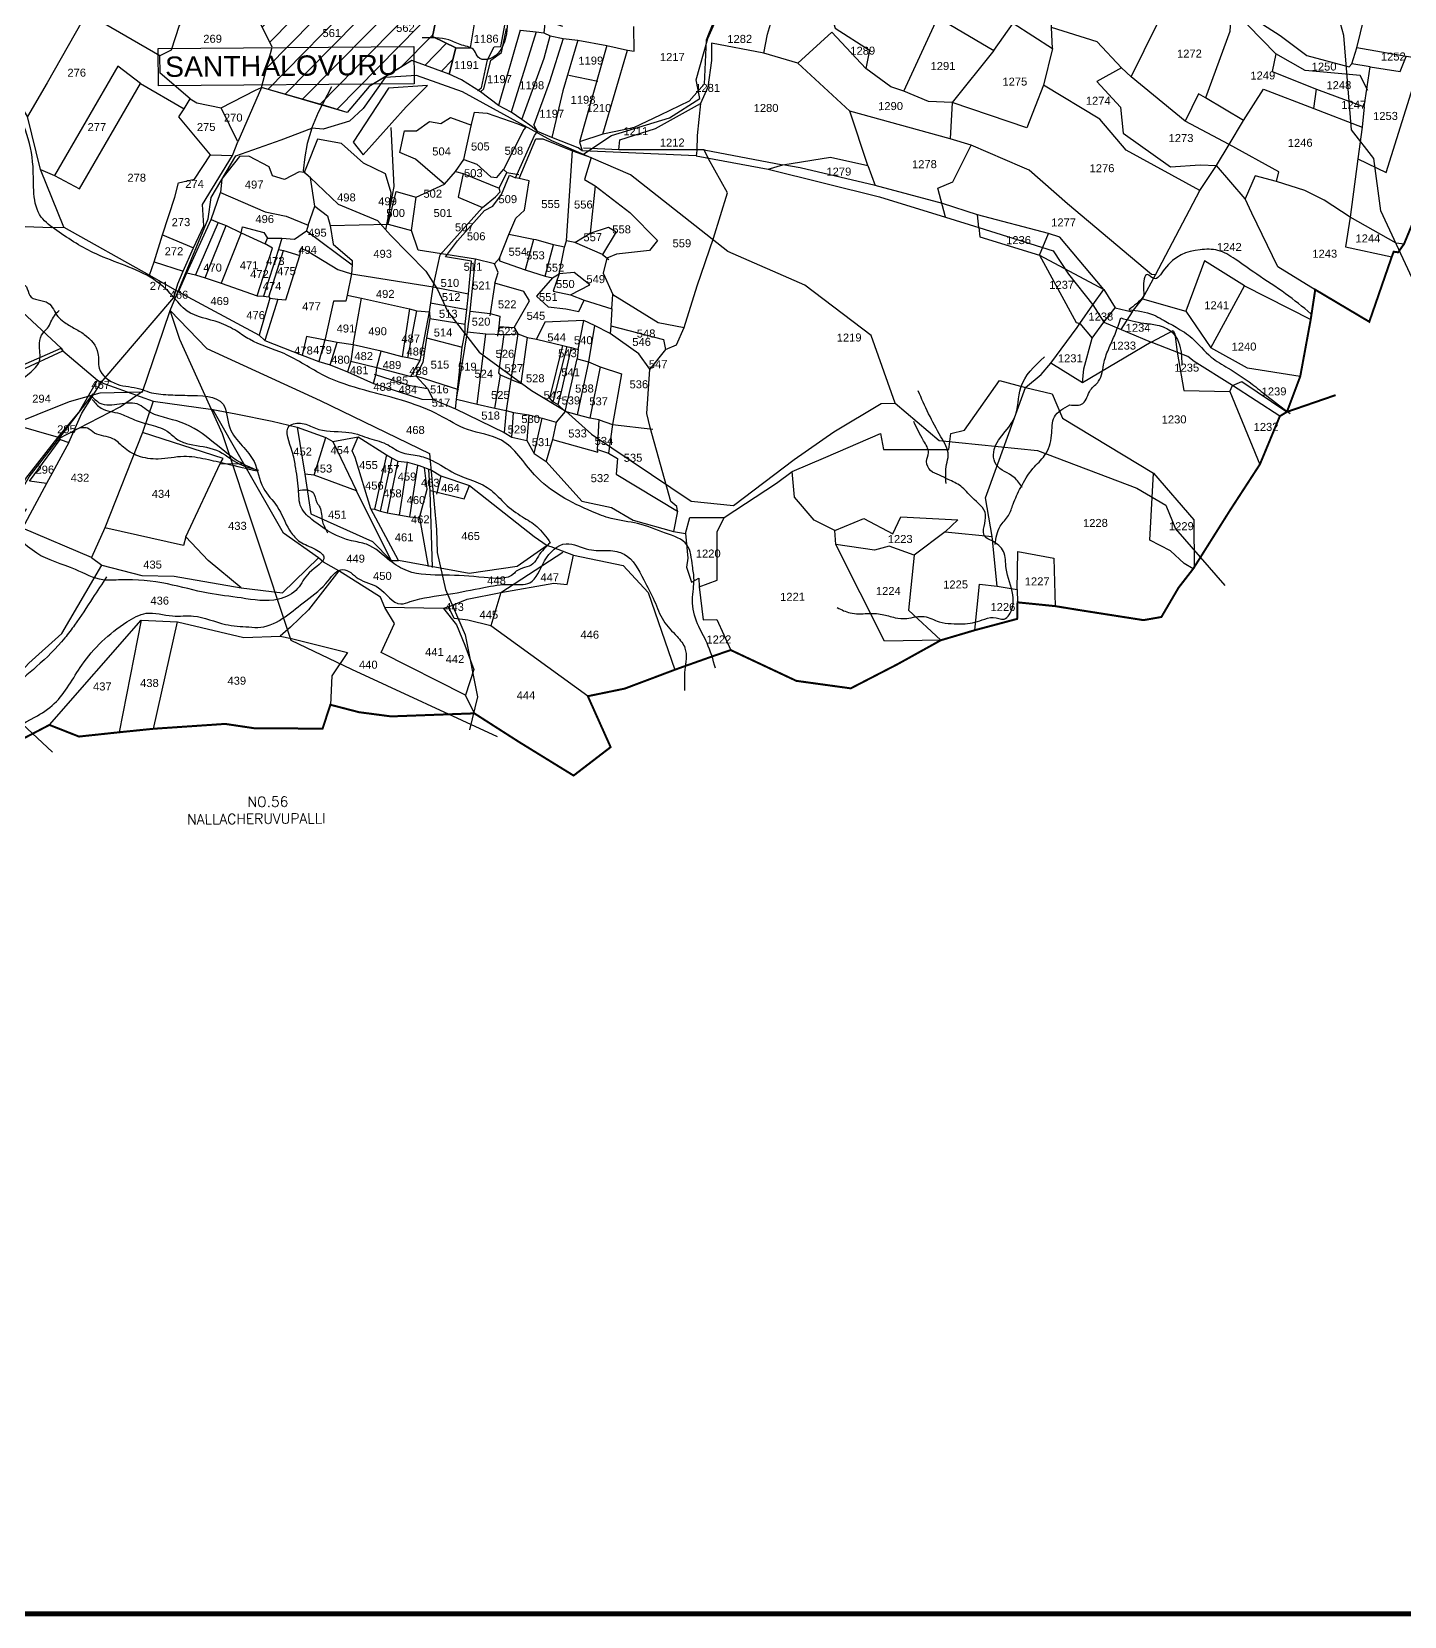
# Model space of a CAD drawing. Header units: inches. Extents: x 210717 to 244682, y 1601130 to 1612908.
# Drawn here: x 213449 to 216195, y 1602805 to 1605974 of the extents above; entities that cross this region are included whole.
import ezdxf
from ezdxf.enums import TextEntityAlignment as Align

# ---------------------------------------------------------------- set-up
doc = ezdxf.new("R2010")
doc.units = ezdxf.units.IN
doc.header["$LTSCALE"] = 15
doc.header["$MEASUREMENT"] = 0
for name, color, linetype in [('PLOT', 7, 'Continuous'), ('PLOT NO', 7, 'Continuous'), ('ROAD', 1, 'Continuous'), ('STREAM', 4, 'Continuous'), ('TEXT', 1, 'Continuous'), ('VILLAGE BOUNADRY', 5, 'Continuous'), ('VILLAGE BOUNDARY', 5, 'Continuous')]:
    doc.layers.add(name, color=color, linetype=linetype)
doc.styles.add('section', font='romant.shx', dxfattribs={"height": 2})
doc.styles.get("Standard").update_dxf_attribs({"font": 'arial.ttf'})

msp = doc.modelspace()

# ---------------------------------------------------------------- hatches: boundary and pattern name
at = {"layer": 'PLOT'}
h = msp.add_hatch(dxfattribs=at)
h.set_pattern_fill('ANSI31', color=11, scale=253.80247, angle=0.486)
h.set_pattern_definition([(45.486, (210598.728, 1605601.31), (-22.62267, 22.24208), [])])
h.paths.add_polyline_path([(214272, 1606057.9), (214249, 1606066.6), (214244.9, 1606067.1), (214245.1, 1606068.1), (214222.1, 1606076.8), (214220.7, 1606051.7), (214219.5, 1606038.3), (214159.1, 1606047.4), (214159.5, 1606056.3), (214123.6, 1606069.8), (214121.2, 1606076.9), (214157.8, 1606067.8), (214167.5, 1606097.4), (214109.5, 1606119.3), (214100.7, 1606121.2), (214094.4, 1606086.5), (214071.5, 1606086.8), (214076.3, 1606103.7), (214044.5, 1606117.4), (214048.5, 1606142.3), (213927.7, 1606187.9), (213903.7, 1606185.2), (213861.1, 1606186.9), (213793.3, 1606166.9), (213786.6, 1606159.7), (213667.9, 1606119.1), (213582, 1606134.8), (213673.9, 1606095.9), (213903.2, 1605998.1), (213930.3, 1605942.8), (213909, 1605862), (214030.5, 1605827.8), (214080.3, 1605812.5), (214124.4, 1605864.5), (214209.4, 1605916), (214284.2, 1605888.6), (214297.7, 1605941.9), (214251.1, 1605964.1), (214260, 1606008.7)])

# ---------------------------------------------------------------- linework, layer by layer
for points in [[(213513.4, 1605582.8), (213466.9, 1605698), (213440.7, 1605804.4), (213398.9, 1605874.4), (213409.1, 1605937.1), (213397.6, 1606020.4), (213366.6, 1606044.4), (213272.4, 1606067.9), (213209.3, 1606052.9), (213105.8, 1606016.1), (213033.7, 1606000), (212949.6, 1605988.6), (212958.7, 1606013.9), (212843.7, 1606065.7), (212694.1, 1606109.3), (212652.9, 1606264.3), (212644.7, 1606343.7), (212553.1, 1606507.3), (212584.3, 1606520.6), (212601.2, 1606556.6)], [(215491, 1605940), (215489.1, 1605982.2), (215488.5, 1606008.7), (215505.7, 1606092.2), (215517.7, 1606135), (215477.7, 1606165.4), (215485.4, 1606200.4), (215416.9, 1606247), (215366.5, 1606280.3), (215351.7, 1606324.9), (215382.5, 1606349.2), (215388.8, 1606283.5), (215435, 1606281.9), (215488.6, 1606229.7), (215531.2, 1606189.4), (215688.4, 1606161.5), (215798.3, 1606171.3), (215937.2, 1606182.4)], [(214284.2, 1605888.6), (214297.7, 1605941.9), (214326.8, 1605941.3), (214337, 1606001.9), (214396.3, 1605990.5), (214400.3, 1606011.6), (214406.8, 1606044.6), (214410.4, 1606074.8), (214427.8, 1606106.1), (214434.4, 1606122.3), (214452.1, 1606154.1), (214461.5, 1606175.5), (214479.6, 1606191.2), (214552, 1606220.3)], [(214297.7, 1605941.9), (214251.1, 1605964.1), (214260, 1606008.7), (214265.8, 1606030), (214273.5, 1606064), (214244.9, 1606067.1), (214250.4, 1606093.6), (214281.2, 1606088.9), (214289, 1606103.1), (214297.1, 1606133.9), (214305.2, 1606152.2), (214311.2, 1606182.2), (214312.3, 1606201.7)], [(214865.3, 1606088.9), (214889.1, 1606123.4), (214913.5, 1606158.3), (215005.5, 1606138.8), (215007.6, 1606118.2), (215020, 1606099.7), (215056.3, 1605980.7), (215125.2, 1605937.1), (215117.5, 1605900.2)], [(213453.3, 1606139.2), (213480.9, 1606118.9), (213538.1, 1606131.9), (213587.7, 1606127.5), (213666.5, 1606089.4), (213789.2, 1606035.1), (213790.5, 1606018.5), (213744.3, 1605986.5), (213727.9, 1605936.8), (213705.3, 1605925.6)], [(215193.4, 1605854.9), (215261.4, 1606002.2), (215304.3, 1606133), (215340.9, 1606063.4), (215412.1, 1605990.9)], [(214889.1, 1606123.4), (215020, 1606099.7), (215089.6, 1606100.6), (215173, 1606055.5), (215261.4, 1606002.2), (215373.4, 1605936), (215412.1, 1605990.9), (215491, 1605940), (215473.3, 1605867.2)], [(214913.7, 1605930.6), (214920.9, 1605968.7), (214936.9, 1606022.4), (214907.1, 1606032.1), (214922.8, 1606076.1), (214881.2, 1606084.7), (214865.3, 1606088.9), (214848.3, 1606057.2), (214840.6, 1606060.2), (214783.8, 1606066.5), (214752.5, 1606065.7), (214669.7, 1606063.4)], [(215335.6, 1604777.1), (215344.9, 1604868.9), (215380, 1604865.3), (215370.2, 1604964.3), (215357.1, 1605041.8), (215436.8, 1605262.2), (215468.6, 1605288.5), (215487.4, 1605310.9), (215540, 1605382.4), (215545.6, 1605390.3), (215571.9, 1605427.7), (215593.9, 1605458.6), (215616.3, 1605421.7), (215650.5, 1605413.6), (215671.1, 1605439.6), (215697.3, 1605487.7), (215785.4, 1605656.4), (215819.1, 1605706.4), (215844.3, 1605748.6), (215872.7, 1605796), (215912.9, 1605858.6), (216013.5, 1605820.1), (216019.2, 1605859.1), (216114.6, 1605823.9), (216126.4, 1605903.9), (216089.6, 1605909.5), (216099.8, 1605941.7), (216129, 1606062.2)], [(215612.8, 1606084.9), (215612.6, 1606045.6), (215726.8, 1606043.4), (215849.1, 1606032.7), (215869.3, 1606029.7), (215881.4, 1605986.8), (215937.7, 1605929.8), (215930.5, 1605894.1), (216019.2, 1605859.1)], [(215845.1, 1606067.1), (215849.1, 1606032.7), (215845.4, 1605974.1), (215797.1, 1605841.5)], [(214840.6, 1606060.2), (214802.8, 1605969.2), (214798, 1605956.8), (214794.6, 1605868.7), (214764.6, 1605834.9), (214706, 1605807.1), (214653.1, 1605781.4), (214591.9, 1605768.8), (214545.1, 1605753.4), (214550.5, 1605735.8)], [(215648.3, 1605883.4), (215726.8, 1606043.4)], [(215882.6, 1606051.4), (215894.2, 1605999.5), (215946.5, 1605966), (215999.5, 1605926.1), (216084.1, 1605903.9), (216089.6, 1605909.5)], [(213427.9, 1605296.8), (213511.4, 1605335.5), (213580.6, 1605277.1), (213588, 1605272.4), (213733.6, 1605442.1), (213741.4, 1605470), (213752.3, 1605494.7), (213773, 1605541.6), (213793.5, 1605585.5), (213790.8, 1605628.5), (213850.6, 1605726), (213861.8, 1605753.7), (213828.2, 1605821.9), (213896.9, 1605857.2), (213909, 1605862), (213930.3, 1605942.8), (213903.2, 1605998.1)], [(213685, 1605486.9), (213694.2, 1605513.9), (213711.2, 1605567.7), (213735.7, 1605642.9), (213742.8, 1605671.5), (213775.1, 1605679.1), (213807.2, 1605727.3), (213743.6, 1605803.5), (213754.1, 1605819.5), (213766.1, 1605839.9), (213706.5, 1605890.7), (213705.3, 1605925.6), (213582.5, 1605997.2), (213550.5, 1605995), (213479.9, 1605871.5), (213440.7, 1605804.4)], [(214340.9, 1605856.3), (214348.7, 1605861.7), (214361.2, 1605917.6), (214374.5, 1605943.8), (214387.4, 1605944.5), (214396.3, 1605990.5)], [(214347.2, 1605853.3), (214353.7, 1605859.3), (214367.8, 1605916.6), (214389, 1605932.5), (214398.8, 1605980.3)], [(214426.4, 1605977.2), (214382.8, 1605826)], [(214458.3, 1605973.3), (214408.2, 1605812.9)], [(214426.4, 1605977.2), (214458.3, 1605973.3), (214473.4, 1605971.6), (214486.4, 1605965.8), (214512.1, 1605960), (214541.9, 1605957.2), (214599.8, 1605946.5), (214640.8, 1605936.8), (214654.3, 1605935.1), (214653.3, 1605984)], [(214511.3, 1605984.5), (214476, 1605996.1), (214473.4, 1605971.6)], [(215785.4, 1605656.4), (215638.4, 1605737.1), (215585.6, 1605799.2), (215473.3, 1605867.2), (215439.9, 1605781.4), (215290.4, 1605832.5), (215242.8, 1605834.6), (215193.4, 1605854.9), (215167.5, 1605863.8), (215117.5, 1605900.2), (215049.3, 1605973.1), (214981.4, 1605910.7)], [(216194.1, 1605549.3), (216178.2, 1605551.1), (216086.2, 1605603.3), (216034.2, 1605637.3), (215995.4, 1605656.2), (215939, 1605674.6), (215943.4, 1605693.6), (215844.3, 1605748.6), (215756.2, 1605794.8), (215648.3, 1605883.4), (215628.8, 1605901.7), (215580.6, 1605953.4), (215489.1, 1605982.2)], [(214429.5, 1605798.5), (214474.3, 1605920.8), (214486.4, 1605965.8)], [(214512.1, 1605960), (214485.1, 1605873.9), (214453.5, 1605787.5)], [(215697.3, 1605487.7), (215688.7, 1605488.4), (215521, 1605629.4), (215444.5, 1605697.2), (215430, 1605702.9), (215328.3, 1605747.1), (215286, 1605759.5), (215085.8, 1605814.8), (214981.4, 1605910.7), (214913.7, 1605930.6), (214809, 1605950.9), (214808.7, 1605916.5), (214801.7, 1605862.7), (214787.2, 1605830.5), (214780.5, 1605766.2), (214779.4, 1605736.4), (214778.5, 1605725.8), (214627.3, 1605732), (214550.5, 1605735.8), (214542.4, 1605741.4), (214489.4, 1605762.2), (214460.9, 1605774.4), (214453.5, 1605787.5)], [(214541.9, 1605957.2), (214511.6, 1605855.7), (214489.4, 1605762.2)], [(214599.8, 1605946.5), (214545.1, 1605753.4)], [(214591.9, 1605768.8), (214640.8, 1605936.8)], [(215373.4, 1605936), (215290.4, 1605832.5), (215286, 1605759.5)], [(216229.6, 1605919.3), (216198.2, 1605924), (216099.8, 1605941.7)], [(213667, 1605870.2), (213621.8, 1605904.6), (213495.1, 1605686.1)], [(214296.7, 1605220), (214310.5, 1605342.8), (214316.1, 1605373.9), (214316.4, 1605388.9), (214319.3, 1605418), (214322.9, 1605449.5), (214329.1, 1605514.9), (214277, 1605523.5), (214300.8, 1605555.5), (214355.1, 1605616.2), (214371.5, 1605625), (214389.1, 1605648.3), (214404.9, 1605687), (214417.1, 1605681.6), (214455, 1605766.6), (214460.9, 1605774.4), (214450.5, 1605783.7), (214429.5, 1605798.5), (214408.2, 1605812.9), (214382.8, 1605826), (214347.2, 1605853.3), (214309.1, 1605877.8), (214284.2, 1605888.6), (214209.4, 1605916), (214164.4, 1605888.5), (214124.4, 1605864.5), (214080.3, 1605812.5), (214030.5, 1605827.8), (213909, 1605862)], [(216121.7, 1605856), (216106.1, 1605886.1), (215996.5, 1605896.3), (215937.7, 1605929.8)], [(216101.6, 1605719.7), (216158.2, 1605692), (216229.6, 1605919.3), (216325.9, 1605908.4), (216319.2, 1605893.3)], [(216126.4, 1605903.9), (216186.2, 1605894.2), (216198.2, 1605924)], [(214523.3, 1605887), (214581.7, 1605874.7)], [(215628.8, 1605901.7), (215579.5, 1605874.2), (215627.2, 1605823.1), (215632.5, 1605770.8), (215727.1, 1605703.7), (215786, 1605707.9), (215819.1, 1605706.4)], [(213466.9, 1605698), (213495.1, 1605686.1), (213544.9, 1605659.4), (213667, 1605870.2), (213754.1, 1605819.5)], [(213766.1, 1605839.9), (213779.5, 1605831.8), (213828.2, 1605821.9)], [(213909, 1605862), (213861.8, 1605753.7)], [(214092.3, 1605752.8), (214112, 1605727.8), (214198.3, 1605823.4), (214241, 1605866.1), (214162.9, 1605861.2), (214092.3, 1605752.8)], [(215872.7, 1605796), (215797.1, 1605841.5), (215782.7, 1605849.4), (215756.2, 1605794.8)], [(214298.8, 1605238.9), (214320.6, 1605373.7), (214326.4, 1605415.2), (214337.1, 1605519.3), (214222.1, 1605537.2), (214208.8, 1605576.5), (214218.3, 1605643.2), (214274.6, 1605669.3), (214297.2, 1605694.4), (214313.3, 1605718.6), (214328.5, 1605785.4), (214334.8, 1605812.7), (214360.2, 1605810.7), (214421.8, 1605789.4), (214437.6, 1605783), (214433.6, 1605778.1), (214393.2, 1605698.3), (214399.8, 1605692.4)], [(214424.4, 1605680.6), (214457.7, 1605759.4), (214471.3, 1605759.5), (214530.9, 1605735.3), (214568.1, 1605722.3), (214555.2, 1605678.6), (214576.3, 1605665.9), (214645.4, 1605612.3), (214701.2, 1605556.2), (214685, 1605536.6), (214618.9, 1605528.9), (214599.5, 1605520.7), (214592, 1605491.1), (214611.6, 1605448.6), (214702.6, 1605392.3), (214754.3, 1605382.5), (214780.6, 1605465.6), (214812.9, 1605561.1), (214840.8, 1605651.9), (214803.2, 1605719.7), (214794.4, 1605737.8), (214623.6, 1605737.4), (214625.9, 1605757.5), (214696.9, 1605780.3), (214787.2, 1605830.5), (214787.2, 1605830.5)], [(215121.8, 1605706), (215085.8, 1605814.8)], [(216013.5, 1605820.1), (216110.6, 1605782.9)], [(216114.6, 1605823.9), (216110.6, 1605782.9), (216101.6, 1605719.7), (216086.2, 1605603.3), (216077.1, 1605543.5), (216169.5, 1605523.6)], [(214274.6, 1605669.3), (214217, 1605719.1), (214185.7, 1605732.5), (214195.1, 1605775.5), (214218.7, 1605775.9), (214244.9, 1605794), (214267.4, 1605790.1), (214287, 1605802.5), (214328.9, 1605787.2)], [(214162.3, 1605588.7), (214162.3, 1605588.7), (214168.3, 1605651.4), (214156.7, 1605689.6), (214113.2, 1605711), (214069.2, 1605750.2), (214020.8, 1605759.1), (213999.1, 1605703.5), (213994, 1605692)], [(215277.1, 1605603.1), (215261.9, 1605661), (215291.9, 1605673.6), (215328.3, 1605747.1)], [(213807.2, 1605727.3), (213850.6, 1605726)], [(214002.2, 1605586.8), (214015.7, 1605624.9), (214007.1, 1605681.8), (213994, 1605692), (213984.3, 1605693.8), (213954.8, 1605678), (213930.9, 1605685.4), (213924.5, 1605703.7), (213883.5, 1605724.8), (213864.8, 1605724.1), (213829.3, 1605679.5), (213826.8, 1605652.2)], [(214313.3, 1605718.6), (214339.6, 1605709), (214367.6, 1605683.7), (214379.4, 1605682.5), (214393.2, 1605698.3)], [(214515.2, 1605542.8), (214519.1, 1605555.4), (214530.9, 1605735.3)], [(214623.6, 1605737.4), (214553.1, 1605741.1)], [(214778.5, 1605725.8), (214922.1, 1605699.1), (214951.7, 1605707.4)], [(214794.4, 1605737.8), (214951.7, 1605707.4), (215047.1, 1605722.7), (215121.8, 1605706), (215136.6, 1605666.3), (214986.1, 1605701.5), (214951.7, 1605707.4)], [(213949.7, 1605560.7), (213942.6, 1605538.3), (213952.8, 1605536), (213985.4, 1605526.5), (213988.2, 1605540.7), (214003.8, 1605533.5), (214061.5, 1605498.5), (214089, 1605489.7), (214252.3, 1605463.7), (214266.5, 1605527.4), (214350.9, 1605622.1), (214376.7, 1605643.5), (214386.1, 1605653.9), (214384.2, 1605660.9), (214399.8, 1605692.4), (214423.9, 1605688.3)], [(214297.2, 1605694.4), (214312.4, 1605690.1), (214384.2, 1605660.9)], [(214312.4, 1605690.1), (214302.2, 1605643), (214350.9, 1605622.1)], [(214374.7, 1605509.5), (214385.2, 1605521.2), (214403.5, 1605568.3), (214417.5, 1605601.1), (214434.9, 1605616.8), (214444.1, 1605675.7), (214424.4, 1605680.6), (214417.1, 1605681.6)], [(214922.1, 1605699.1), (215144.7, 1605643.7), (215277.1, 1605603.1), (215343.8, 1605582.6), (215345.5, 1605563.5), (215465.2, 1605527.3), (215538.1, 1605392.2), (215545.6, 1605390.3)], [(216016.5, 1605458), (215942, 1605503.5), (215889.6, 1605611), (215876.4, 1605639.6), (215819.1, 1605706.4)], [(215939, 1605674.6), (215896.4, 1605685.6), (215876.4, 1605639.6)], [(213742.6, 1605453.4), (213759.6, 1605491.7), (213808, 1605598.3), (213826.8, 1605652.2), (213916.5, 1605613.6), (213958.4, 1605605.3), (214002.2, 1605586.8), (213999.2, 1605575.4), (214090.1, 1605507.8), (214089, 1605489.7), (214079.9, 1605446.8), (214077.7, 1605435.3), (214052.9, 1605435.1), (214036.2, 1605359.6), (214023.5, 1605314.4)], [(214162.3, 1605588.7), (214178.2, 1605654), (214218.3, 1605643.2)], [(214576.3, 1605665.9), (214566.4, 1605571.3), (214602.9, 1605583.1), (214618, 1605573.4), (214590.8, 1605528.4), (214603.5, 1605518.4)], [(215593.9, 1605458.6), (215505.5, 1605563.3), (215483.2, 1605570), (215340.9, 1605607.4), (215271, 1605630), (215136.6, 1605666.3)], [(214015.7, 1605624.9), (214040.8, 1605605.8), (214046.3, 1605586.2), (214052.2, 1605549.2), (214090.5, 1605516.5), (214090.1, 1605507.8)], [(213365.3, 1605587.1), (213489.1, 1605582.3), (213513.4, 1605582.8), (213685, 1605486.9), (213744.5, 1605453.3), (213904.5, 1605367.1), (213915.8, 1605356.6), (213990.1, 1605327), (214023.5, 1605314.4), (214046.2, 1605307.7), (214080.7, 1605293.4), (214132.9, 1605270.4), (214229.8, 1605238.9), (214252, 1605238.1), (214296.7, 1605220), (214394.2, 1605172.1), (214409.9, 1605162.8), (214439.6, 1605156.1), (214454, 1605130.2), (214478.1, 1605114.1), (214549.4, 1605034.8), (214609.1, 1605022.6), (214652, 1604997.2), (214733.2, 1604974.7), (214756.9, 1604970.3), (214765.7, 1605002.3), (214834.2, 1605002.2), (214938.7, 1605071.3), (214970.5, 1605094.5), (215037.8, 1605123.4), (215146.9, 1605170.1), (215152.7, 1605138.6), (215241.8, 1605138.3), (215283.8, 1605138.3), (215287.4, 1605170.3), (215314.8, 1605177.1), (215385.2, 1605276.4), (215436.8, 1605262.2), (215490.2, 1605249.6), (215511.2, 1605201.1), (215693, 1605091), (215773.7, 1604998.1), (215774.6, 1604901.2)], [(213822, 1605592.2), (213776.7, 1605487.6)], [(213795.9, 1605481.7), (213838.1, 1605586)], [(213808, 1605598.3), (213822, 1605592.2), (213838.1, 1605586), (213868.4, 1605571.7), (213871.2, 1605583.9), (213913.6, 1605572.6), (213921, 1605561), (213949.7, 1605560.7), (213974.9, 1605559), (213999.2, 1605575.4)], [(214046.3, 1605586.2), (214162.3, 1605588.7), (214208.8, 1605576.5)], [(215343.8, 1605582.6), (215340.9, 1605607.4)], [(213711.2, 1605567.7), (213773, 1605541.6)], [(213868.4, 1605571.7), (213828.5, 1605471.1)], [(213868.4, 1605571.7), (213915.9, 1605549.7)], [(213900.5, 1605445.9), (213931.2, 1605540.8), (213915.9, 1605549.7), (213921, 1605561)], [(214385.2, 1605521.2), (214385, 1605515.6), (214436.4, 1605497.8), (214476.5, 1605484.9), (214490.6, 1605481.6), (214504.5, 1605489.5), (214515.2, 1605542.8), (214493, 1605547.6), (214458.4, 1605557.6), (214453, 1605558.4), (214403.5, 1605568.3)], [(214453, 1605558.4), (214436.4, 1605497.8)], [(214590.8, 1605528.4), (214535.6, 1605552.4), (214519.1, 1605555.4)], [(214535.6, 1605552.4), (214566.4, 1605571.3)], [(215343.8, 1605582.6), (215469.1, 1605543.1), (215492.4, 1605535.9), (215523.1, 1605489.3), (215571.9, 1605427.7), (215593.7, 1605393), (215688.1, 1605352.7), (215732.4, 1605376.3), (215735.9, 1605369.4), (215740.2, 1605332.9), (215753.7, 1605256.3), (215845.5, 1605254.4), (215905.8, 1605108.7)], [(215465.2, 1605527.3), (215483.2, 1605570)], [(213759.6, 1605491.7), (213776.7, 1605487.6), (213795.9, 1605481.7), (213828.5, 1605471.1), (213900.5, 1605445.9), (213913, 1605444.8), (213923.5, 1605443.7), (213925.7, 1605441.2), (213941.8, 1605439.2), (213957.8, 1605437.4), (213985.4, 1605526.5)], [(213942.6, 1605538.3), (213913, 1605444.8)], [(213923.5, 1605443.7), (213952.8, 1605536)], [(214476.5, 1605484.9), (214493, 1605547.6)], [(215465.2, 1605527.3), (215593.9, 1605458.6)], [(213421.7, 1605303.3), (213508.1, 1605341), (213511.4, 1605335.5), (213508.1, 1605341), (213342.1, 1605495)], [(213694.2, 1605513.9), (213752.3, 1605494.7)], [(214375.6, 1605471.1), (214382, 1605492.4), (214374.7, 1605509.5), (214337.1, 1605519.3)], [(214526.6, 1605447.7), (214565.3, 1605467.8), (214534.5, 1605492.3), (214504.5, 1605489.5)], [(215874.8, 1605465.7), (215795.2, 1605515.5), (215757.9, 1605415.1)], [(214079.9, 1605446.8), (214109.2, 1605441), (214204.8, 1605419.6), (214219.8, 1605416), (214244.8, 1605413.8), (214252.3, 1605463.7)], [(214252.3, 1605463.7), (214322.9, 1605449.5)], [(214414.1, 1605382.4), (214444.8, 1605435.6), (214433.4, 1605454.1), (214375.6, 1605471.1), (214365.3, 1605405.6)], [(214490.6, 1605481.6), (214459.1, 1605444.9), (214482.1, 1605423.6), (214517.6, 1605419.8), (214543.9, 1605414.6), (214554.4, 1605436.7), (214609.5, 1605419.6), (214611.6, 1605448.6)], [(214504.5, 1605489.5), (214492.4, 1605455.2), (214526.6, 1605447.7), (214554.4, 1605436.7)], [(215671.1, 1605439.6), (215757.9, 1605415.1), (215808, 1605341.8), (215874.8, 1605465.7), (216007.4, 1605398.1)], [(213925.7, 1605441.2), (213904.5, 1605367.1)], [(213941.8, 1605439.2), (213915.8, 1605356.6)], [(214092, 1605347.6), (214109.2, 1605441)], [(214319.3, 1605418), (214247.1, 1605431.1)], [(214204.8, 1605419.6), (214190, 1605324)], [(214201.8, 1605321.4), (214219.8, 1605416)], [(214244.8, 1605413.8), (214245.6, 1605400.6), (214238.6, 1605361.5), (214231.7, 1605312.7), (214217.3, 1605285.7), (214241, 1605260.2), (214252, 1605238.1)], [(214226.4, 1605316.2), (214244.8, 1605413.8)], [(214245.6, 1605400.6), (214316.4, 1605388.9)], [(214326.4, 1605415.2), (214366.2, 1605410.3), (214385.5, 1605404.9), (214383.5, 1605384.6), (214380.9, 1605365)], [(214740.9, 1605015.2), (214739.6, 1605024.4), (214727.8, 1605034.1), (214686.5, 1605182.4), (214679.7, 1605210.1), (214685.3, 1605299), (214663.6, 1605330), (214606, 1605370.6), (214575.1, 1605386.4), (214553.7, 1605396.1), (214475.3, 1605392.7), (214458.8, 1605358.7)], [(214542.3, 1605338.2), (214553.7, 1605396.1)], [(214609.5, 1605419.6), (214607.6, 1605385.6), (214606, 1605370.6)], [(215551.2, 1605271.9), (215553.9, 1605299.6), (215570.2, 1605361.1), (215593.7, 1605393), (215616.3, 1605421.7)], [(215650.5, 1605413.6), (215627.8, 1605378.5)], [(214132.9, 1605270.4), (214138.5, 1605290.1), (214139.3, 1605302.3), (214148.5, 1605335), (214092, 1605347.6), (214060.5, 1605352.6), (213998.8, 1605364.5), (213990.1, 1605327)], [(214320.6, 1605373.7), (214357.5, 1605369.5), (214394.1, 1605368.6), (214421.5, 1605369.4), (214440.6, 1605362.2), (214458.8, 1605358.7), (214511.8, 1605346.2), (214519.5, 1605344.1), (214528.4, 1605342.4), (214542.3, 1605338.2), (214540, 1605319.4), (214563.1, 1605313.8), (214586.1, 1605303.5), (214628.7, 1605290), (214611.1, 1605188.5), (214603, 1605131.3), (214621.2, 1605120.1), (214618.4, 1605088.8), (214740.9, 1605015.2), (214733.2, 1604974.7)], [(214340.3, 1605229), (214357.5, 1605369.5)], [(214375.9, 1605221.3), (214386.9, 1605287.1), (214383.7, 1605292), (214394.1, 1605368.6)], [(214383.5, 1605384.6), (214414.1, 1605382.4), (214421.5, 1605369.4)], [(214421.5, 1605369.4), (214407.8, 1605278.5), (214386.9, 1605287.1)], [(214575.1, 1605386.4), (214563.1, 1605313.8)], [(214607.6, 1605385.6), (214713, 1605358.1), (214717.1, 1605338.6), (214738.7, 1605347.4), (214754.3, 1605382.5)], [(215545.6, 1605390.3), (215570.2, 1605361.1)], [(214046.2, 1605307.7), (214060.5, 1605352.6)], [(214092, 1605347.6), (214087.7, 1605315), (214080.7, 1605293.4)], [(214207.8, 1605284.3), (214226.4, 1605316.2), (214201.8, 1605321.4), (214190, 1605324), (214148.5, 1605335)], [(214238.6, 1605361.5), (214310.5, 1605342.8)], [(214407.8, 1605278.5), (214428.4, 1605270.6), (214440.6, 1605362.2)], [(214516, 1605214.6), (214501.7, 1605228.3), (214491.5, 1605233.5), (214485.6, 1605241.2), (214511.8, 1605346.2)], [(214519.5, 1605344.1), (214491.5, 1605233.5)], [(214528.4, 1605342.4), (214507.7, 1605251.3), (214501.7, 1605228.3)], [(214717.1, 1605338.6), (214685.3, 1605299)], [(215945.7, 1605205), (215851.3, 1605266.3), (215774.6, 1605314.3), (215761.6, 1605324.1), (215688.1, 1605352.7), (215551.2, 1605271.9), (215487.4, 1605310.9)], [(215986.5, 1605284.6), (215881.3, 1605301.2), (215808, 1605341.8)], [(214087.7, 1605315), (214139.3, 1605302.3), (214207.8, 1605284.3), (214217.3, 1605285.7)], [(214516, 1605214.6), (214540, 1605319.4)], [(214563.1, 1605313.8), (214540.2, 1605207.4)], [(214586.1, 1605303.5), (214565.8, 1605200.8)], [(213387.7, 1604993.8), (213437.3, 1605080.3), (213502.3, 1605163), (213543.7, 1605212.7), (213580.6, 1605277.1)], [(213444.9, 1605075.4), (213506.4, 1605158.7), (213523.2, 1605152.6), (213549.4, 1605211.1), (213588, 1605272.4), (213692.1, 1605235.2), (213811.4, 1605218.1), (213857.3, 1605209.4), (213930.5, 1605195.3), (213979.9, 1605182.8), (214037.5, 1605162.6), (214051.4, 1605154.6), (214102.4, 1605163.6), (214158.6, 1605127.8), (214170.2, 1605121.2), (214181.7, 1605115.1), (214200.8, 1605113.4), (214224.3, 1605106.4), (214248.7, 1605097.1), (214267.9, 1605085.8), (214325, 1605066.2), (214454.5, 1604964.5), (214480.5, 1604946.6), (214487.7, 1604944.3), (214532.7, 1604927), (214632.3, 1604906.3), (214682, 1604852.6), (214735.6, 1604698)], [(214134, 1605289.2), (214202.8, 1605267.2), (214241, 1605260.2)], [(214217.3, 1605285.7), (214303.2, 1605258.6)], [(214407.8, 1605278.5), (214398.1, 1605216.1)], [(215845.5, 1605254.4), (215851.3, 1605266.3), (215869.7, 1605274.4), (215959.9, 1605213.6)], [(214298.8, 1605238.9), (214340.3, 1605229), (214375.9, 1605221.3), (214398.1, 1605216.1), (214413, 1605212.4), (214443.4, 1605207.4), (214470.4, 1605200.9), (214498.4, 1605192.9), (214491, 1605158.5), (214478.2, 1605114.8)], [(213325.2, 1605213.7), (213502.3, 1605163), (213506.4, 1605158.7)], [(213692.1, 1605235.2), (213670.7, 1605172.6), (213595.5, 1604981.7), (213569.2, 1604922.5), (213430.7, 1604981.1), (213418.5, 1604984.1), (213394.5, 1604989.5)], [(214334.6, 1604610.8), (214334.6, 1604610.8), (214317.2, 1604647.1), (214148.5, 1604732.5), (214174.7, 1604790.2), (214155.3, 1604822.2), (214146.7, 1604843.2), (214063.3, 1604895.8), (214032.6, 1604912.9), (214022.9, 1604921.5), (213953, 1604970.9), (213873.6, 1605109.7), (213811.4, 1605218.1)], [(214398.1, 1605216.1), (214394.2, 1605172.1)], [(214409.9, 1605162.8), (214413, 1605212.4)], [(214443.4, 1605207.4), (214439.6, 1605156.1)], [(214584.4, 1605197.9), (214565.8, 1605200.8), (214540.2, 1605207.4), (214516, 1605214.6), (214498.4, 1605192.9)], [(213979.9, 1605182.8), (213995.3, 1605089.4), (214007.8, 1605009.8), (214131.1, 1604954.4), (214168, 1604916.2), (214182.6, 1604916.6)], [(214454, 1605130.2), (214470.4, 1605200.9)], [(214581.2, 1605138.7), (214584.4, 1605197.9), (214611.1, 1605188.5), (214691.9, 1605179.1)], [(213523.2, 1605152.6), (213479.1, 1605070.4), (213430.7, 1604981.1)], [(213826.5, 1605110.1), (213832.5, 1605120.1), (213670.7, 1605172.6)], [(214014.2, 1605086.9), (214037.5, 1605162.6), (214051.4, 1605154.6), (214098.7, 1605055.9)], [(214480.5, 1604946.6), (214420.2, 1604904.5), (214324.1, 1604890.6), (214182.6, 1604916.6), (214127.9, 1605019.9), (214096.2, 1605122.4), (214090.3, 1605135.5), (214102.4, 1605163.6)], [(214491, 1605158.5), (214581.5, 1605133.4), (214581.2, 1605138.7), (214603, 1605131.3)], [(214158.6, 1605127.8), (214134.7, 1605019)], [(214146.9, 1605015.1), (214170.2, 1605121.2)], [(214181.7, 1605115.1), (214160.3, 1605011.9)], [(214185.2, 1605006.9), (214191.9, 1605049.6), (214200.8, 1605113.4)], [(213757.8, 1604963.6), (213826.5, 1605110.1), (213826.5, 1605110.1), (213873.6, 1605109.7)], [(214168, 1604916.2), (214098.7, 1605055.9), (214014.2, 1605086.9), (213995.3, 1605089.4)], [(214220.6, 1605106), (214204.9, 1605004)], [(214225.1, 1605001.6), (214240, 1605058.8), (214235.2, 1605101.8)], [(214251.2, 1604902.2), (214246.5, 1605054.2), (214243.4, 1605098.5)], [(214267.9, 1605085.8), (214259.1, 1605048.9)], [(215267.4, 1604756.9), (215154.8, 1604755.2), (215057.6, 1604948.6), (215055.4, 1604976.7), (215014.6, 1604997.2), (214974.8, 1605042.9), (214970.5, 1605094.5)], [(215772.3, 1604899.7), (215754.6, 1604910.4), (215726.8, 1604935.7), (215685.4, 1604957), (215693, 1605091)], [(213479.1, 1605070.4), (213444.9, 1605075.4)], [(214247.2, 1605056.3), (214314.4, 1605039.9), (214325, 1605066.2)], [(214127.9, 1605019.9), (214134.7, 1605019), (214146.9, 1605015.1), (214160.3, 1605011.9), (214186.7, 1605007), (214205.7, 1605004), (214225.1, 1605001.6), (214242, 1604904.4)], [(214784.3, 1604863.8), (214820, 1604877.4), (214820.4, 1604973.8), (214834.2, 1605002.2)], [(215055.4, 1604976.7), (215113.8, 1605000.3), (215171.8, 1604969.6), (215187.7, 1605003.8), (215301.9, 1604998.1), (215276.6, 1604973.7), (215214.5, 1604927.3), (215164.6, 1604945.3), (215134.7, 1604936.8), (215057.6, 1604948.6)], [(213868, 1604862.1), (213802, 1604916.4), (213757.8, 1604963.6), (213752.6, 1604946.7), (213595.5, 1604981.7)], [(214756.9, 1604970.3), (214761.9, 1604921.2), (214759.1, 1604903), (214768.9, 1604873.2), (214783.5, 1604881), (214784.3, 1604863.8), (214792.2, 1604797.9), (214819.3, 1604798.8), (214847.3, 1604737.4)], [(215276.6, 1604973.7), (215370.2, 1604964.3)], [(213569.2, 1604922.5), (213589.8, 1604907.2), (213669.6, 1604886.3), (213734, 1604884.9), (213868, 1604862.1), (213951, 1604851.7), (214022.9, 1604921.5)], [(214282.6, 1604823.9), (214320.2, 1604839.1), (214387.6, 1604852.7), (214493.7, 1604871.4), (214520.2, 1604868.5), (214532.7, 1604927)], [(214387.6, 1604852.7), (214511.8, 1604933.2)], [(215214.5, 1604927.3), (215202.7, 1604817.2), (215267.4, 1604756.9)], [(215380, 1604865.3), (215420, 1604858.3), (215421.9, 1604934.2), (215493.8, 1604921.1), (215496.3, 1604825.2)], [(213380.7, 1604643.5), (213443.5, 1604711.2), (213509.7, 1604770.3), (213589.8, 1604907.2)], [(214063.3, 1604895.8), (214002.6, 1604817.6), (213966.9, 1604783.3), (213946.1, 1604765.3)], [(215420, 1604858.3), (215421, 1604832.8)], [(214387.6, 1604852.7), (214367.6, 1604786.1)], [(213484.7, 1604587.7), (213668.1, 1604797.4), (213740.8, 1604794.1), (213873.4, 1604762.4), (213946.1, 1604765.3), (213969.1, 1604760.2), (214081, 1604732.8), (214049.3, 1604685.9), (214046.6, 1604628)], [(213668.1, 1604797.4), (213624.3, 1604573)], [(213693.1, 1604580), (213740.8, 1604794.1)], [(214561.6, 1604645.1), (214367.6, 1604786.1), (214321.8, 1604797.4), (214294.3, 1604800.6), (214282.6, 1604823.9), (214273.2, 1604820.4), (214155.3, 1604822.2)], [(214273.2, 1604820.4), (214299.1, 1604787.7), (214315.5, 1604747.4), (214333.3, 1604698.5), (214317.2, 1604647.1)]]:
    msp.add_lwpolyline(points, dxfattribs=at)
at = {"layer": 'PLOT', "color": 11}
for points in [[(214260, 1606008.7), (214251.1, 1605964.1), (214297.7, 1605941.9), (214284.2, 1605888.6), (214209.4, 1605916), (214124.4, 1605864.5), (214080.3, 1605812.5), (213909, 1605862), (213930.3, 1605942.8), (213903.2, 1605998.1)], [(214297.7, 1605941.9), (214284.2, 1605888.6), (214209.4, 1605916), (214164.4, 1605888.5), (214124.4, 1605864.5), (214080.3, 1605812.5), (213909, 1605862), (213930.3, 1605942.8), (213903.2, 1605998.1)]]:
    msp.add_lwpolyline(points, dxfattribs=at)
msp.add_lwpolyline([(213702.2, 1605940.1), (214213.5, 1605944.4), (214214.2, 1605869.8), (213702.9, 1605865.4)], close=True, dxfattribs=at)
at = {"layer": 'ROAD', "color": 30}
for points in [[(214551.4, 1605728.1), (214608.6, 1605766.6), (214724.7, 1605801.5), (214785.4, 1605840), (214778.2, 1605877.9), (214801.7, 1605960.2), (214850.3, 1606070.5), (214888.9, 1606136.5), (214917.6, 1606162.3), (214995.3, 1606167.5), (215107.3, 1606207.6), (215197.3, 1606257.3), (215266.6, 1606297.6), (215381, 1606343.6), (215487.1, 1606390), (215537.2, 1606467.7), (215711.4, 1606581.4), (215844.8, 1606599.8), (215928.5, 1606614), (216033, 1606651.1)], [(216210.6, 1605480.8), (216147.8, 1605615.4), (216134, 1605720.1), (216089.3, 1605777.6), (216073.9, 1605966.4), (216043.6, 1606074.6), (216053.3, 1606127.6), (216080.2, 1606207.8)], [(215176.4, 1605231.2), (215128.1, 1605366.1), (214995.3, 1605467), (214841.7, 1605534), (214647.1, 1605687.6), (214489.3, 1605755.8), (214311.1, 1605853.6), (214219.2, 1605886.1), (214156, 1605882.2), (214112.4, 1605820.3), (214084.9, 1605795.2), (214032, 1605779), (214009.8, 1605781.2)], [(213395.2, 1605182.1), (213524.6, 1605234.6), (213586, 1605251.4), (213670.9, 1605254), (213712.8, 1605376.8), (213726, 1605416.2), (213802.4, 1605599.6), (213808.2, 1605642), (213857.3, 1605725.7), (213948.5, 1605757.5), (214009.8, 1605781.2), (214023.1, 1605812.9), (214049.8, 1605864.5)], [(214009.8, 1605781.2), (213999.9, 1605750.6), (213995.6, 1605723.5), (213991.9, 1605695.6), (214062, 1605629.1), (214140.7, 1605596.4), (214166.9, 1605566.8), (214237.6, 1605494.9), (214261.1, 1605458.5), (214281.2, 1605415.2), (214344, 1605332.8), (214448.6, 1605256.7), (214517.3, 1605215), (214569.1, 1605169.2), (214768, 1605035), (214852.8, 1605026.2), (214974, 1605118.6), (215053.3, 1605173.7), (215148.2, 1605230.4), (215176.4, 1605231.2), (215264, 1605156.3), (215461.1, 1605136.1), (215659.6, 1605061.3), (215717.6, 1605027.2), (215736.8, 1604979.7), (215836, 1604866.6)], [(213491, 1604533.3), (213339.3, 1604673.6), (213244.9, 1604768.5), (213027.2, 1604952), (213001.9, 1604968.5), (212966.3, 1605029.8), (212897.8, 1605067.8), (212730.8, 1605189.7), (212657.7, 1605260.5), (212623.8, 1605286.4), (212482.6, 1605368.1), (212336.3, 1605422)], [(214381.2, 1604563.8), (214089.6, 1604698.7), (213967.9, 1604756.5), (213831.1, 1605169.5), (213745.6, 1605358.1), (213726, 1605416.2), (213799.5, 1605340.5), (214026.4, 1605236.4), (214244.7, 1605130.2), (214259.2, 1604978.4), (214260.1, 1604932.6), (214276.6, 1604858.7), (214316.5, 1604767.6), (214340.8, 1604643.7), (214324.9, 1604578)], [(212882.7, 1604117.3), (212900.2, 1604227.1), (212927.2, 1604293.8), (212967.8, 1604312.5), (213096.2, 1604472.9), (213137.9, 1604546.9), (213218.2, 1604704.3), (213252.6, 1604766.7), (213335.5, 1604871.1), (213385.2, 1604982.1), (213444.1, 1605083.5), (213510.2, 1605168.4), (213572.1, 1605249.6)], [(213502.5, 1605159.6), (213625.9, 1605223.5), (213670.9, 1605254.8)]]:
    msp.add_lwpolyline(points, dxfattribs=at)
at = {"layer": 'ROAD'}
msp.add_lwpolyline([(214167.6, 1605782), (214173.7, 1605664.1), (214156.9, 1605577.5)], dxfattribs=at)
at = {"layer": 'STREAM'}
for points in [[(214816.8, 1604701), (214800, 1604751.4), (214781.2, 1604789.7), (214770.8, 1604837.3), (214772.7, 1604860.1), (214774, 1604877.9), (214770.9, 1604905.7), (214759.9, 1604947.6), (214716.9, 1604971.4), (214661.2, 1604990.2), (214608.4, 1605000.4), (214569.8, 1605014.3), (214455, 1605087.7), (214388.9, 1605156.9), (214321, 1605178.4), (214264.5, 1605207.1), (214199.4, 1605233.6), (214034.8, 1605285.9), (213953.9, 1605330.1), (213884.6, 1605358.7), (213859.5, 1605374.8), (213824.5, 1605392.3), (213760.1, 1605415.3), (213730.7, 1605445.6), (213692.6, 1605478.8), (213578, 1605529.4), (213499.3, 1605576.4), (213468.4, 1605603.2), (213451.9, 1605704.2), (213402.8, 1605842.3), (213363, 1605913.9), (213364.7, 1605971.5), (213396.7, 1606057.9), (213429.7, 1606124.1), (213394.2, 1606185), (213378.7, 1606246.1), (213382.7, 1606283.9)], [(214589.4, 1606233), (214551.5, 1606217), (214473.6, 1606169.2), (214457.4, 1606142.9), (214417.2, 1606078.6), (214401.6, 1606015.9), (214394.8, 1605953.3), (214360.5, 1605918.4), (214342, 1605922.7), (214335.2, 1605935.5), (214309.9, 1605947), (214283.6, 1605957.4), (214230.4, 1605961.4)], [(216007.8, 1605410), (215957.3, 1605449.8), (215899.4, 1605489), (215856.1, 1605519.1), (215821.8, 1605536.6), (215786.2, 1605537.7), (215715.3, 1605499.2), (215693, 1605480.3), (215681.2, 1605488.1), (215673, 1605461.4), (215672.7, 1605445), (215658.8, 1605429.9), (215644.4, 1605418.1)], [(212381.9, 1605482.3), (212403.2, 1605474.6), (212439.4, 1605468.3), (212470, 1605478.3), (212497, 1605477.7), (212524, 1605477.1), (212583, 1605482), (212637.5, 1605455.8), (212657.6, 1605448.7), (212681, 1605447.5), (212711.9, 1605441.1), (212763, 1605416.7), (212806.1, 1605397.1), (212845.1, 1605387.4), (212890, 1605377.7), (212918.8, 1605367.4), (212957.5, 1605367.7), (213002.8, 1605373.4), (213052.6, 1605381.1), (213078.2, 1605381.6), (213094.5, 1605402.3), (213113.5, 1605426.4), (213140, 1605462.8), (213180.4, 1605488.1), (213225.4, 1605503.5), (213264.9, 1605502.5), (213341.9, 1605504.4), (213372.9, 1605489.9), (213407.3, 1605474.1), (213438.6, 1605463.8), (213445.2, 1605446.4), (213482.4, 1605431.2), (213501.2, 1605404.6), (213513.3, 1605393.9), (213533.7, 1605381.3), (213554.4, 1605368.6), (213581.8, 1605330.6), (213584.3, 1605301.1), (213620, 1605269.1), (213665.4, 1605259.8), (213684.1, 1605253.2), (213722, 1605248), (213760.7, 1605246.7), (213831.9, 1605229.2), (213845.5, 1605181.6), (213870.5, 1605145.9), (213893.9, 1605114.1), (213912.6, 1605061.4), (213940.1, 1605024.3), (213965, 1604976.9), (213983, 1604956.1), (214012.5, 1604940.8), (214033.6, 1604923.6), (214004.5, 1604892), (213981.1, 1604860.2), (213943, 1604839), (213868.2, 1604841.5), (213802.2, 1604851.1), (213721, 1604869.6), (213627, 1604877.7), (213591.8, 1604877.8), (213536.6, 1604898.4), (213459.3, 1604931.1), (213420.3, 1604959.2), (213404.2, 1604971.5), (213423.1, 1604996.6), (213438.9, 1605020.3)], [(212570, 1604476.1), (212586.3, 1604509.7), (212604.9, 1604537.6), (212615.5, 1604570.5), (212650.8, 1604606.4), (212661.3, 1604640.7), (212674.5, 1604676), (212711.3, 1604705.4), (212746.7, 1604738.1), (212817.2, 1604768.9), (212876.6, 1604775.3), (212912.2, 1604785.9), (212938.6, 1604798.8), (212995.6, 1604835.3), (213045.4, 1604881.9), (213062.7, 1604909.1), (213084.3, 1604916), (213103.5, 1604883.8), (213118, 1604876.7), (213133.3, 1604883.1), (213137.6, 1604903.9), (213144.2, 1604918.8), (213150.9, 1604936), (213160.6, 1604960.4), (213165.7, 1604987.9), (213168.2, 1605013.1), (213170.1, 1605053.2), (213170.4, 1605080.7), (213181.9, 1605097.9), (213202.2, 1605110.1), (213223.2, 1605128.7), (213255, 1605161), (213296.6, 1605191), (213324, 1605201.2), (213350.1, 1605214.9), (213371.6, 1605233.6), (213397.5, 1605256.3), (213454.5, 1605299.8), (213463.4, 1605311.6), (213464.9, 1605344.9), (213468.8, 1605367), (213480.8, 1605381.1), (213494.6, 1605406), (213504, 1605416.4)], [(215525.4, 1605227.5), (215551.6, 1605230.5), (215567, 1605257.5), (215583.3, 1605274.8), (215594.2, 1605312.9), (215604.4, 1605342.1), (215616.1, 1605369.1), (215627.5, 1605401.5)], [(215627.5, 1605401.5), (215673.8, 1605391.1), (215700.4, 1605387.2), (215730, 1605372.9), (215740.8, 1605358.1), (215747.6, 1605336.2), (215749.7, 1605308.3)], [(215643.7, 1605417.9), (215692.8, 1605407.6), (215710.6, 1605398.4), (215738.3, 1605382.8), (215770.2, 1605361.2), (215808.4, 1605323.2), (215842.2, 1605301.1), (215890.1, 1605269.3), (215919.7, 1605245.8), (215966.2, 1605210.7)], [(215430.5, 1605062.5), (215414.5, 1605082.4), (215378, 1605108.6), (215372.7, 1605128), (215415.1, 1605201.8), (215427.6, 1605262.6), (215474.7, 1605323.6)], [(213899.3, 1605097.1), (213874.9, 1605107.7), (213813.1, 1605152.7), (213748.3, 1605192.7), (213679, 1605217.4), (213664.5, 1605227.6), (213586, 1605230.6), (213569.1, 1605245.3)], [(213570.5, 1605238.1), (213588.3, 1605221.1), (213625.4, 1605210.2), (213650.7, 1605199.6), (213682.4, 1605189), (213720, 1605174.9), (213741.8, 1605158), (213764.9, 1605149.1), (213818.7, 1605137), (213864, 1605109.9), (213902.9, 1605097.1)], [(215278.2, 1605070.5), (215279, 1605108.4), (215282.4, 1605127.3), (215267.9, 1605163.9), (215222.2, 1605255.7)], [(215376.3, 1604948.4), (215386.6, 1604985.1), (215403, 1605006.6), (215412.3, 1605029.1), (215427.4, 1605062.3), (215451.9, 1605100.4), (215475.3, 1605126.6), (215489.2, 1605166.9), (215494.8, 1605203.6), (215525.4, 1605227.5)], [(213900.2, 1605094.8), (213839.7, 1605109.2), (213797.2, 1605118.8), (213753.4, 1605124.3), (213702.4, 1605119.3), (213661.7, 1605125.7), (213632.7, 1605143.1), (213611.8, 1605160), (213575.2, 1605171.4), (213560.7, 1605180.8), (213536.1, 1605178.4)], [(214486.5, 1604952.1), (214459.4, 1604984.5), (214431.1, 1605003.7), (214396.4, 1605029.7), (214368.1, 1605057.1), (214295.5, 1605090.7), (214250.4, 1605116.2), (214220.4, 1605126.4), (214187.7, 1605132.9), (214158.5, 1605149.4), (214119.8, 1605162.2), (214100.7, 1605168.9), (214077.6, 1605173.2), (214016.7, 1605180.8), (213990.3, 1605190.6), (213964.5, 1605185.4), (213970.4, 1605134.2), (213976.5, 1605106.2), (213982.8, 1605059.1), (213988.1, 1605022.9), (214013.7, 1604995.4), (214089, 1604955.8), (214119, 1604948.8), (214165.9, 1604916.1), (214200.6, 1604895.6), (214275.5, 1604887.1), (214354, 1604882.4), (214414.7, 1604891.1), (214418.4, 1604894.8), (214451.8, 1604909.6), (214462.6, 1604925.1), (214486.5, 1604952.1)], [(215060.6, 1604822.2), (215086.2, 1604811.7), (215120.9, 1604810.3), (215150.1, 1604808.8), (215176.2, 1604802.1), (215199.4, 1604800.8), (215234.6, 1604804.3), (215264.2, 1604793.9), (215288.6, 1604790.3), (215311.1, 1604789.6), (215350.4, 1604797.5), (215372.4, 1604802.6), (215394.1, 1604799.3), (215410.8, 1604822.9), (215411.7, 1604847.8), (215398.2, 1604900.6), (215393, 1604934.6), (215370, 1604955.5), (215355.5, 1604964.7), (215357.2, 1605007.6), (215330, 1605042.5), (215307.6, 1605065), (215282.1, 1605078.6), (215264.9, 1605086.8), (215247.2, 1605096.4), (215239.2, 1605114.3), (215242.8, 1605131.9), (215233.3, 1605155.9), (215213.5, 1605194.1)], [(213981.5, 1605056.7), (214011.9, 1605052.4), (214019.8, 1605032.5), (214025.4, 1605023.1), (214031, 1604994.1), (214041.2, 1604972)], [(211959.2, 1603203.8), (211962.4, 1603238), (211975.1, 1603257.3), (211995.5, 1603288.1), (212018, 1603323.2), (212046.8, 1603374), (212077, 1603416.2), (212149.8, 1603505.5), (212233.6, 1603532.5), (212292.5, 1603557.9), (212308.8, 1603571.6), (212312.8, 1603607.9), (212323.3, 1603620.8), (212327.6, 1603620.9), (212329.6, 1603638.7), (212332.9, 1603668.6), (212358.9, 1603708), (212409.5, 1603815.8), (212441, 1603885.1), (212470.6, 1603921.6), (212530.8, 1603967), (212567.4, 1604018.6), (212617.5, 1604071), (212657.1, 1604102.6), (212684, 1604128.5), (212695.5, 1604129.8), (212676.7, 1604163.8), (212668.6, 1604197.9), (212694.2, 1604200.2), (212729.2, 1604188.4), (212817.5, 1604194.2), (212849.5, 1604196.6), (212883, 1604196.8), (212931.4, 1604206.5), (212971.8, 1604229.6), (213007.3, 1604247), (213080.8, 1604309.6), (213112.6, 1604342.6), (213140.9, 1604367), (213163.6, 1604380.7), (213192.7, 1604398.1), (213224.6, 1604412.6), (213260.1, 1604452.4), (213291.7, 1604499), (213332.8, 1604529.2), (213388, 1604566.7), (213455.4, 1604602.9), (213494.4, 1604630.2), (213549.5, 1604707.3), (213639.3, 1604793.5), (213678.3, 1604810.9), (213731.1, 1604805.7), (213773.1, 1604805.3), (213836.7, 1604788.8), (213883.7, 1604783.5), (213907.3, 1604783), (213956.2, 1604804), (213997.3, 1604835.7), (214042.5, 1604875.9), (214056, 1604891.7), (214071.6, 1604898.3), (214102.4, 1604880.7), (214143.1, 1604861.9), (214187.6, 1604829.5), (214206.4, 1604834.2), (214282.5, 1604849.1), (214353.7, 1604862.5), (214407, 1604868.6), (214445.5, 1604871.8), (214475, 1604915.5), (214518.2, 1604950), (214563.9, 1604938.3), (214603.1, 1604936.5), (214634.5, 1604928.9), (214673.4, 1604878), (214694.6, 1604835.9), (214712.7, 1604796.2), (214740.1, 1604764.4), (214755.9, 1604741), (214755.6, 1604697.6), (214755.2, 1604656.3)], [(213599.1, 1604884.1), (213571, 1604841.1), (213535.1, 1604787.4), (213515.4, 1604761.6), (213458.9, 1604704.2), (213411.5, 1604656.8), (213382, 1604612.4), (213329.5, 1604577.5), (213301.9, 1604550.2), (213267.3, 1604520), (213226.2, 1604489.1), (213192.9, 1604470.3), (213159.8, 1604425.1), (213135.1, 1604398.6), (213103.9, 1604373.4), (213047.4, 1604316), (213015, 1604271.6), (212979.4, 1604261.1), (212938.2, 1604238.7), (212882.8, 1604222.5), (212805.9, 1604221.2), (212745.3, 1604219.2), (212685.4, 1604229.4), (212665.4, 1604236.3), (212637.6, 1604235.4), (212620, 1604207.5), (212631.7, 1604179.8), (212649.7, 1604149.4), (212653.2, 1604137.7), (212582.3, 1604102.2), (212512.2, 1604051.7), (212476.7, 1604031.5), (212463.4, 1604010.8), (212436, 1603960.7), (212415, 1603920.7), (212381.9, 1603861.6), (212368.5, 1603843.7), (212338.2, 1603799.3), (212333.5, 1603771.5), (212315.3, 1603733.6), (212283.7, 1603671.4), (212264.2, 1603618.6), (212258.2, 1603573), (212190.7, 1603542.8), (212130.3, 1603519.5), (212088, 1603466.5), (212049.3, 1603407.8), (212014.1, 1603354.1), (211964.7, 1603306), (211927.9, 1603276.5), (211887.4, 1603264.7), (211843.5, 1603230.9)]]:
    msp.add_spline(points, degree=3, dxfattribs=at)
at = {"layer": 'VILLAGE BOUNADRY', "const_width": 10}
msp.add_lwpolyline([(210753, 1611669.9), (218929.3, 1611669.9), (218929.3, 1602810.3), (210753, 1602810.3)], close=True, dxfattribs=at)
at = {"layer": 'VILLAGE BOUNDARY', "const_width": 4}
msp.add_lwpolyline([(216252.2, 1605690.2), (216194.1, 1605549.3), (216182.3, 1605532.7), (216173.4, 1605533.9), (216169.5, 1605523.6), (216124.6, 1605393.8), (216016.5, 1605458), (216007.4, 1605398.1), (215986.5, 1605284.6), (215959.9, 1605213.6), (216057.3, 1605247.2), (215959.9, 1605213.6), (215945.7, 1605205), (215905.8, 1605108.7), (215845.6, 1605016.1), (215772.3, 1604899.7), (215743.1, 1604862.1), (215708.8, 1604803.5), (215673, 1604797.2), (215546.7, 1604817), (215496.3, 1604825.2), (215421, 1604832.8), (215420.3, 1604799.7), (215335.6, 1604777.1), (215267.4, 1604756.9), (215180.9, 1604709), (215087.5, 1604660.8), (214978.6, 1604675.8), (214847.3, 1604737.4), (214808, 1604723.8), (214752.5, 1604704.1), (214735.6, 1604698), (214635.4, 1604660.3), (214561.6, 1604645.1), (214607.2, 1604543.3), (214533.1, 1604486.4), (214423.8, 1604553.7), (214334.6, 1604610.8), (214168.2, 1604604.7), (214104, 1604613.1), (214046.6, 1604628), (214031.1, 1604580.2), (213894, 1604581.1), (213836.2, 1604589.7), (213693.1, 1604580), (213624.3, 1604573), (213543.7, 1604564.4), (213484.7, 1604587.7), (213417.9, 1604552.7)], dxfattribs=at)

# ---------------------------------------------------------------- texts
at = {"layer": 'PLOT', "color": 1}
msp.add_text('SANTHALOVURU', height=40.608, rotation=0.486, dxfattribs=at).set_placement((213949.2, 1605905.7), align=Align.MIDDLE_CENTER)
at = {"layer": 'PLOT NO'}
for s, p in [('269', (213811.1, 1605959.7)), ('561', (214049.5, 1605971.2)), ('562', (214196.8, 1605981.5)), ('1282', (214865.4, 1605959.4)), ('1289', (215111.4, 1605935.8)), ('1272', (215764.8, 1605930)), ('1217', (214730.6, 1605923.2)), ('1291', (215271.9, 1605905.2)), ('1250', (216034.2, 1605904)), ('1252', (216172.6, 1605924.1)), ('276', (213539.3, 1605891.9)), ('1275', (215415.7, 1605874)), ('1249', (215911.6, 1605886.3)), ('1248', (216063.8, 1605867)), ('1281', (214801.2, 1605861.4)), ('1274', (215582.5, 1605835.8)), ('270', (213852.4, 1605802)), ('1210', (214583.7, 1605821.1)), ('1280', (214918.1, 1605821.3)), ('1290', (215167.1, 1605825.1)), ('1247', (216093.5, 1605827.7)), ('1253', (216157, 1605805.3)), ('277', (213579.6, 1605783.2)), ('275', (213798.2, 1605783.3)), ('1211', (214657.6, 1605774.9)), ('505', (214346.6, 1605744.3)), ('508', (214413.7, 1605735.8)), ('1212', (214730.4, 1605752.1)), ('1273', (215748, 1605761.2)), ('1246', (215986.4, 1605751.6)), ('504', (214269, 1605734.5)), ('1278', (215234.8, 1605708.9)), ('278', (213659.3, 1605681.9)), ('503', (214332.6, 1605691)), ('1279', (215063.7, 1605694)), ('1276', (215590, 1605700.8)), ('274', (213775, 1605669.4)), ('497', (213894.2, 1605668.2)), ('498', (214078.7, 1605642.4)), ('502', (214251.4, 1605649.9)), ('499', (214161, 1605634.7)), ('500', (214177.2, 1605611.3)), ('501', (214271.6, 1605611.3)), ('509', (214401.5, 1605639)), ('555', (214487.1, 1605629.2)), ('556', (214552.6, 1605628.2)), ('273', (213747.8, 1605593)), ('496', (213915.3, 1605599.2)), ('507', (214314.5, 1605582.8)), ('558', (214629.1, 1605578.6)), ('1277', (215513.2, 1605592.5)), ('495', (214020.6, 1605571.9)), ('506', (214338.2, 1605564.7)), ('557', (214571.4, 1605562.9)), ('559', (214749.7, 1605550.8)), ('1236', (215423.1, 1605557.1)), ('1244', (216121.9, 1605560.5)), ('272', (213733.8, 1605534.8)), ('473', (213936.5, 1605515.4)), ('494', (214001.1, 1605537.5)), ('493', (214151.2, 1605529.7)), ('554', (214421.6, 1605533.9)), ('553', (214456.7, 1605526.6)), ('1242', (215844.6, 1605543.3)), ('1243', (216035.5, 1605529.9)), ('470', (213811, 1605502.1)), ('471', (213884.1, 1605506.6)), ('472', (213904.8, 1605489.2)), ('475', (213958.8, 1605495)), ('511', (214331.9, 1605503.8)), ('552', (214495.8, 1605501.9)), ('271', (213704.1, 1605465.7)), ('474', (213930.1, 1605465.1)), ('510', (214285.7, 1605471.5)), ('521', (214348.9, 1605466.3)), ('550', (214516.6, 1605469.3)), ('549', (214577.4, 1605479)), ('1237', (215509.4, 1605467.7)), ('466', (213743.8, 1605447.8)), ('469', (213825.3, 1605435.3)), ('477', (214008.9, 1605424.7)), ('492', (214156.4, 1605449.5)), ('512', (214288.2, 1605443.3)), ('522', (214400.3, 1605428.7)), ('551', (214482.6, 1605443.2)), ('1241', (215819.4, 1605426.8)), ('476', (213897.1, 1605407)), ('513', (214282.4, 1605409.8)), ('520', (214348, 1605394)), ('545', (214457.8, 1605405.7)), ('1238', (215587.6, 1605404.2)), ('491', (214077.8, 1605380.3)), ('490', (214141.1, 1605374.8)), ('487', (214207.4, 1605360.1)), ('514', (214272.1, 1605372.4)), ('523', (214400.7, 1605374.7)), ('544', (214499.2, 1605362.7)), ('540', (214552.5, 1605356.9)), ('548', (214678.1, 1605370.3)), ('1219', (215084.2, 1605362.3)), ('1234', (215662.2, 1605381.9)), ('478', (213992.9, 1605336.3)), ('479', (214030.9, 1605337.4)), ('482', (214113.3, 1605325.2)), ('486', (214217.6, 1605334.4)), ('526', (214395.8, 1605329.8)), ('543', (214520.8, 1605330.9)), ('546', (214669.1, 1605353.5)), ('1233', (215633.2, 1605346.1)), ('1240', (215874, 1605344.1)), ('480', (214066.9, 1605317.9)), ('481', (214104.4, 1605296.9)), ('489', (214169.8, 1605307.3)), ('488', (214223.2, 1605295.6)), ('515', (214265.8, 1605308.1)), ('519', (214320.6, 1605304)), ('527', (214413.5, 1605301)), ('541', (214527.2, 1605292.8)), ('547', (214702.2, 1605308.9)), ('1231', (215526.5, 1605320.7)), ('1235', (215759.5, 1605302)), ('467', (213587.3, 1605267.6)), ('483', (214151.2, 1605263.8)), ('485', (214183.8, 1605276.3)), ('524', (214353.5, 1605289.9)), ('528', (214456.4, 1605280.8)), ('536', (214663.6, 1605268.8)), ('294', (213468.9, 1605240.1)), ('484', (214201.5, 1605258.1)), ('516', (214264.7, 1605258.7)), ('517', (214267.9, 1605232.1)), ('525', (214386.6, 1605247.5)), ('542', (214491.8, 1605247)), ('539', (214527.6, 1605236.5)), ('538', (214554.8, 1605260.3)), ('537', (214583.2, 1605234.7)), ('1239', (215934.1, 1605254.5)), ('518', (214367.1, 1605206.3)), ('530', (214447.2, 1605199.4)), ('1230', (215734.2, 1605198.5)), ('295', (213518.8, 1605178.9)), ('468', (214216.7, 1605177.4)), ('529', (214419.9, 1605178.6)), ('533', (214541, 1605170.5)), ('1232', (215918.1, 1605183.6)), ('452', (213991.1, 1605134.2)), ('454', (214065.6, 1605137.1)), ('531', (214468.1, 1605153.1)), ('534', (214593.8, 1605155.6)), ('455', (214122.9, 1605107.2)), ('535', (214652, 1605121.9)), ('296', (213475.5, 1605098.1)), ('432', (213545.8, 1605081.9)), ('453', (214031.7, 1605100.3)), ('457', (214166.3, 1605099.2)), ('459', (214199.9, 1605084.3)), ('463', (214246.4, 1605071.8)), ('532', (214586, 1605081.1)), ('434', (213708.1, 1605049.7)), ('456', (214134.6, 1605066.3)), ('458', (214170.5, 1605050.6)), ('464', (214286.7, 1605061.5)), ('451', (214060.6, 1605007.9)), ('460', (214217.8, 1605037.3)), ('433', (213860.7, 1604985.7)), ('462', (214226.4, 1604998.7)), ('1228', (215576.8, 1604991.5)), ('1229', (215748.7, 1604985)), ('461', (214194.1, 1604962.7)), ('465', (214327.1, 1604965.3)), ('1223', (215186.3, 1604959.4)), ('449', (214097.1, 1604920.1)), ('1220', (214802.4, 1604930.3)), ('435', (213691, 1604908.3)), ('450', (214150.6, 1604885.6)), ('447', (214485.4, 1604882.8)), ('448', (214379, 1604876.6)), ('1224', (215162.6, 1604855.5)), ('1225', (215297.2, 1604868.5)), ('1227', (215460.3, 1604874.7)), ('436', (213705.3, 1604836.2)), ('443', (214295, 1604823.5)), ('1221', (214971, 1604843.9)), ('1226', (215391.8, 1604823.4)), ('445', (214363.6, 1604808.1)), ('446', (214565.4, 1604768)), ('1222', (214823.7, 1604758.5)), ('441', (214254.7, 1604733.5)), ('440', (214122.5, 1604708)), ('442', (214295.9, 1604719.4)), ('437', (213590.5, 1604664.6)), ('438', (213684.7, 1604671.5)), ('439', (213859.5, 1604676)), ('444', (214437.9, 1604646.9))]:
    msp.add_text(s, height=16, rotation=0.486, dxfattribs=at).set_placement(p, align=Align.MIDDLE_CENTER)
for s, p in [('1186', (214333.5, 1605951.5)), ('1191', (214293.9, 1605898.9)), ('1199', (214542.7, 1605907.8)), ('1197', (214360, 1605870.8)), ('1198', (214424.6, 1605858.4)), ('1198', (214527.2, 1605829.5)), ('1197', (214464.6, 1605801.6))]:
    msp.add_text(s, height=16, rotation=0.486, dxfattribs=at).set_placement(p)
at = {"layer": 'TEXT', "insert": (213803.9, 1604443.2), "char_height": 20.304, "width": 242.684, "attachment_point": 1, "rotation": 0.486, "style": 'section'}
msp.add_mtext('\\pi76.86589;NO.56 \\P\\pi-43.99243;NALLACHERUVUPALLI', dxfattribs=at)

doc.saveas('drawing.dxf')
